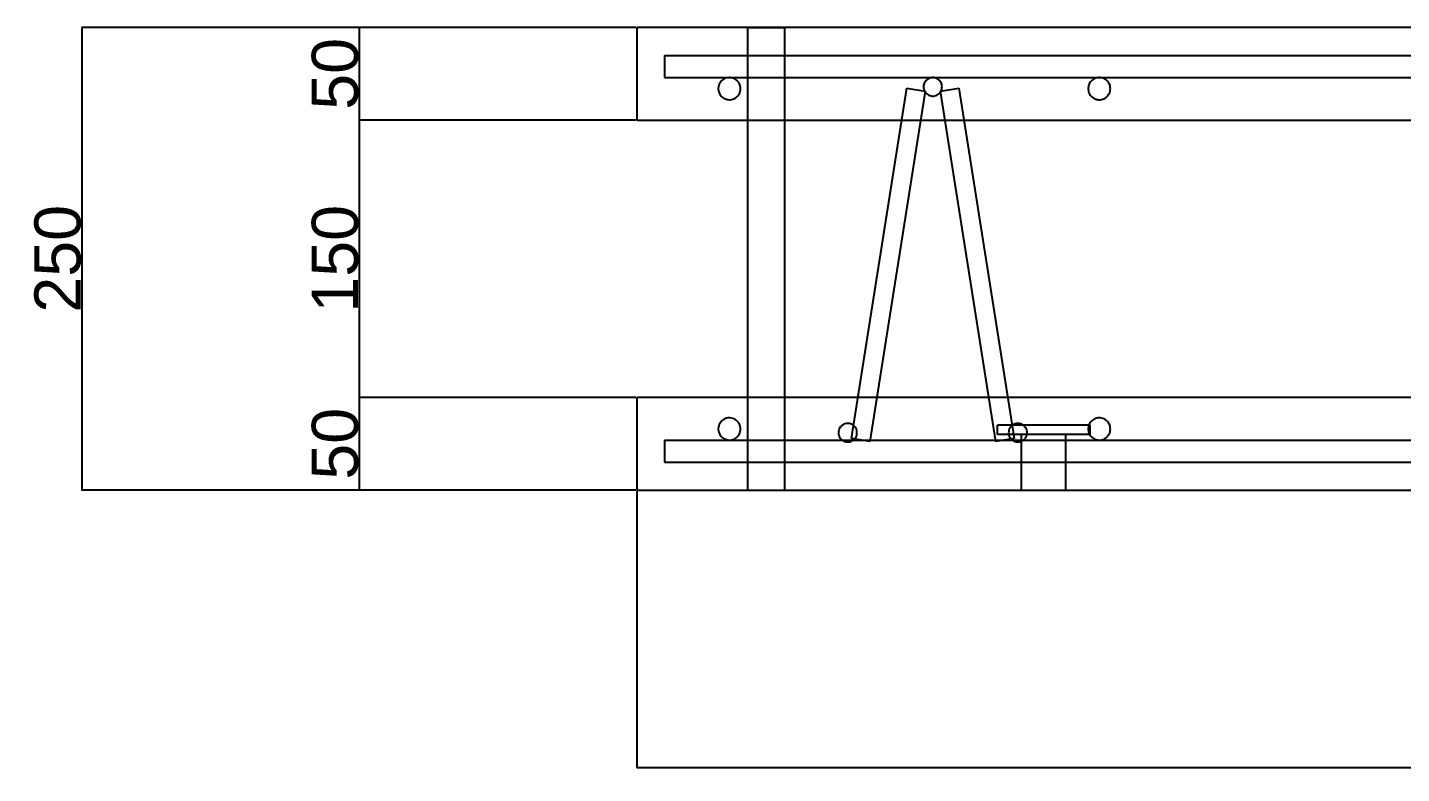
# Model space of a CAD drawing. Header units: millimetres. Extents: x -330 to 11537, y 636 to 5130.
# Drawn here: x -330 to 413, y 847 to 1250 of the extents above; entities that cross this region are included whole.
import ezdxf

# ---------------------------------------------------------------- set-up
doc = ezdxf.new("R2010")
doc.units = ezdxf.units.MM
doc.layers.add('form_top_view_dimension', color=1, linetype='Continuous')
doc.layers.add('form_top_view_profile', color=7, linetype='Continuous')
doc.styles.get("Standard").update_dxf_attribs({"font": 'arial.ttf'})
doc.dimstyles.new('DS_1', dxfattribs={"dimtxt": 25, "dimasz": 0.15, "dimexe": 0.25, "dimexo": 0.625, "dimtad": 1, "dimtxsty": 'Standard', "dimblk": 'OBLIQUE', "dimcen": 2.5, "dimclrd": 256, "dimclre": 256, "dimclrt": 256, "dimazin": 3, "dimtfac": 1, "dimtmove": 1, "dimatfit": 3, "dimlwd": -1, "dimlwe": -1})

# ---------------------------------------------------------------- blocks, each defined once
blk = doc.blocks.new('form_top_view_block')
at = {"layer": 'form_top_view_profile'}
for p, q in [((1950, 250), (0, 250)), ((0, 250), (0, 200)), ((60, 250), (60.06, 250)), ((60, 0), (60, 250)), ((60.06, 250), (60.25, 250)), ((60.25, 250), (60.56, 250)), ((60.56, 250), (60.99, 250)), ((60.99, 250), (61.53, 250)), ((61.53, 250), (62.18, 250)), ((62.18, 250), (62.93, 250)), ((62.93, 250), (63.77, 250)), ((63.77, 250), (64.68, 250)), ((64.68, 250), (65.66, 250)), ((65.66, 250), (66.7, 250)), ((66.7, 250), (67.77, 250)), ((67.77, 250), (68.88, 250)), ((68.88, 250), (70, 250)), ((70, 250), (71.12, 250)), ((71.12, 250), (72.23, 250)), ((72.23, 250), (73.3, 250)), ((73.3, 250), (74.34, 250)), ((74.34, 250), (75.32, 250)), ((75.32, 250), (76.23, 250)), ((76.23, 250), (77.07, 250)), ((77.07, 250), (77.82, 250)), ((77.82, 250), (78.47, 250)), ((78.47, 250), (79.01, 250)), ((79.01, 250), (79.44, 250)), ((79.44, 250), (79.75, 250)), ((79.75, 250), (79.94, 250)), ((79.94, 250), (80, 250)), ((80, 0), (80, 250)), ((15, 235), (15, 234.96)), ((15, 235), (1935, 235)), ((15, 234.96), (15, 234.85)), ((15, 234.85), (15, 234.66)), ((15, 234.66), (15, 234.41)), ((15, 234.41), (15, 234.08)), ((15, 234.08), (15, 233.69)), ((15, 233.69), (15, 233.24)), ((15, 233.24), (15, 232.74)), ((15, 232.74), (15, 232.19)), ((15, 232.19), (15, 231.6)), ((15, 231.6), (15, 230.98)), ((15, 230.98), (15, 230.34)), ((15, 230.34), (15, 229.67)), ((15, 229.67), (15, 229)), ((15, 229), (15, 228.33)), ((15, 228.33), (15, 227.66)), ((15, 227.66), (15, 227.02)), ((15, 227.02), (15, 226.4)), ((15, 226.4), (15, 225.81)), ((15, 225.81), (15, 225.26)), ((15, 225.26), (15, 224.76)), ((15, 224.76), (15, 224.31)), ((15, 224.31), (15, 223.92)), ((15, 223.92), (15, 223.59)), ((15, 223.59), (15, 223.34)), ((15, 223.34), (15, 223.15)), ((15, 223.15), (15, 223.04)), ((15, 223.04), (15, 223)), ((15, 223), (1935, 223)), ((49.15, 222.94), (48.47, 222.8)), ((49.83, 223), (49.15, 222.94)), ((50.51, 222.98), (49.83, 223)), ((51.19, 222.88), (50.51, 222.98)), ((159.06, 222.91), (158.45, 222.76)), ((159.69, 222.99), (159.06, 222.91)), ((160.31, 222.99), (159.69, 222.99)), ((160.94, 222.91), (160.31, 222.99)), ((161.55, 222.76), (160.94, 222.91)), ((249.15, 222.94), (248.47, 222.8)), ((249.83, 223), (249.15, 222.94)), ((250.51, 222.98), (249.83, 223)), ((251.19, 222.88), (250.51, 222.98)), ((44.09, 218.02), (44.01, 217.34)), ((44.01, 217.34), (44.01, 216.66)), ((44.01, 216.66), (44.09, 215.98)), ((44.24, 218.69), (44.09, 218.02)), ((44.09, 215.98), (44.24, 215.31)), ((44.47, 219.34), (44.24, 218.69)), ((44.78, 219.95), (44.47, 219.34)), ((45.15, 220.53), (44.78, 219.95)), ((45.58, 221.06), (45.15, 220.53)), ((46.07, 221.53), (45.58, 221.06)), ((46.61, 221.95), (46.07, 221.53)), ((47.2, 222.31), (46.61, 221.95)), ((47.82, 222.59), (47.2, 222.31)), ((48.47, 222.8), (47.82, 222.59)), ((51.85, 222.71), (51.19, 222.88)), ((52.49, 222.46), (51.85, 222.71)), ((53.1, 222.14), (52.49, 222.46)), ((53.66, 221.75), (53.1, 222.14)), ((54.18, 221.3), (53.66, 221.75)), ((54.64, 220.8), (54.18, 221.3)), ((55.05, 220.24), (54.64, 220.8)), ((55.38, 219.65), (55.05, 220.24)), ((55.65, 219.02), (55.38, 219.65)), ((55.84, 218.36), (55.65, 219.02)), ((55.65, 214.98), (55.84, 215.64)), ((55.96, 217.68), (55.84, 218.36)), ((55.84, 215.64), (55.96, 216.32)), ((56, 217), (55.96, 217.68)), ((55.96, 216.32), (56, 217)), ((116.06, 27.78), (146.02, 217.22)), ((155.9, 215.66), (125.94, 26.22)), ((146.02, 217.22), (155.9, 215.66)), ((155.04, 218.63), (155, 218)), ((155, 218), (155.04, 217.37)), ((155.16, 219.24), (155.04, 218.63)), ((155.04, 217.37), (155.16, 216.76)), ((155.35, 219.84), (155.16, 219.24)), ((155.16, 216.76), (155.35, 216.16)), ((155.62, 220.41), (155.35, 219.84)), ((155.35, 216.16), (155.62, 215.59)), ((155.95, 220.94), (155.62, 220.41)), ((155.62, 215.59), (155.95, 215.06)), ((156.36, 221.42), (155.95, 220.94)), ((156.81, 221.85), (156.36, 221.42)), ((157.32, 222.22), (156.81, 221.85)), ((157.87, 222.52), (157.32, 222.22)), ((158.45, 222.76), (157.87, 222.52)), ((162.13, 222.52), (161.55, 222.76)), ((162.68, 222.22), (162.13, 222.52)), ((163.19, 221.85), (162.68, 222.22)), ((163.64, 221.42), (163.19, 221.85)), ((164.05, 220.94), (163.64, 221.42)), ((164.38, 220.41), (164.05, 220.94)), ((164.05, 215.06), (164.38, 215.59)), ((164.1, 215.66), (173.98, 217.22)), ((194.06, 26.22), (164.1, 215.66)), ((164.65, 219.84), (164.38, 220.41)), ((164.38, 215.59), (164.65, 216.16)), ((164.84, 219.24), (164.65, 219.84)), ((164.65, 216.16), (164.84, 216.76)), ((164.96, 218.63), (164.84, 219.24)), ((164.84, 216.76), (164.96, 217.37)), ((165, 218), (164.96, 218.63)), ((164.96, 217.37), (165, 218)), ((173.98, 217.22), (203.94, 27.78)), ((244.09, 218.02), (244.01, 217.34)), ((244.01, 217.34), (244.01, 216.66)), ((244.01, 216.66), (244.09, 215.98)), ((244.24, 218.69), (244.09, 218.02)), ((244.09, 215.98), (244.24, 215.31)), ((244.47, 219.34), (244.24, 218.69)), ((244.78, 219.95), (244.47, 219.34)), ((245.15, 220.53), (244.78, 219.95)), ((245.58, 221.06), (245.15, 220.53)), ((246.07, 221.53), (245.58, 221.06)), ((246.61, 221.95), (246.07, 221.53)), ((247.2, 222.31), (246.61, 221.95)), ((247.82, 222.59), (247.2, 222.31)), ((248.47, 222.8), (247.82, 222.59)), ((251.85, 222.71), (251.19, 222.88)), ((252.49, 222.46), (251.85, 222.71)), ((253.1, 222.14), (252.49, 222.46)), ((253.66, 221.75), (253.1, 222.14)), ((254.18, 221.3), (253.66, 221.75)), ((254.64, 220.8), (254.18, 221.3)), ((255.05, 220.24), (254.64, 220.8)), ((255.38, 219.65), (255.05, 220.24)), ((255.65, 219.02), (255.38, 219.65)), ((255.84, 218.36), (255.65, 219.02)), ((255.65, 214.98), (255.84, 215.64)), ((255.96, 217.68), (255.84, 218.36)), ((255.84, 215.64), (255.96, 216.32)), ((256, 217), (255.96, 217.68)), ((255.96, 216.32), (256, 217)), ((44.24, 215.31), (44.47, 214.66)), ((44.47, 214.66), (44.78, 214.05)), ((44.78, 214.05), (45.15, 213.47)), ((45.15, 213.47), (45.58, 212.94)), ((45.58, 212.94), (46.07, 212.47)), ((46.07, 212.47), (46.61, 212.05)), ((46.61, 212.05), (47.2, 211.69)), ((47.2, 211.69), (47.82, 211.41)), ((47.82, 211.41), (48.47, 211.2)), ((48.47, 211.2), (49.15, 211.06)), ((49.15, 211.06), (49.83, 211)), ((49.83, 211), (50.51, 211.02)), ((50.51, 211.02), (51.19, 211.12)), ((51.19, 211.12), (51.85, 211.29)), ((51.85, 211.29), (52.49, 211.54)), ((52.49, 211.54), (53.1, 211.86)), ((53.1, 211.86), (53.66, 212.25)), ((53.66, 212.25), (54.18, 212.7)), ((54.18, 212.7), (54.64, 213.2)), ((54.64, 213.2), (55.05, 213.76)), ((55.05, 213.76), (55.38, 214.35)), ((55.38, 214.35), (55.65, 214.98)), ((155.95, 215.06), (156.36, 214.58)), ((156.36, 214.58), (156.81, 214.15)), ((156.81, 214.15), (157.32, 213.78)), ((157.32, 213.78), (157.87, 213.48)), ((157.87, 213.48), (158.45, 213.24)), ((158.45, 213.24), (159.06, 213.09)), ((159.06, 213.09), (159.69, 213.01)), ((159.69, 213.01), (160.31, 213.01)), ((160.31, 213.01), (160.94, 213.09)), ((160.94, 213.09), (161.55, 213.24)), ((161.55, 213.24), (162.13, 213.48)), ((162.13, 213.48), (162.68, 213.78)), ((162.68, 213.78), (163.19, 214.15)), ((163.19, 214.15), (163.64, 214.58)), ((163.64, 214.58), (164.05, 215.06)), ((244.24, 215.31), (244.47, 214.66)), ((244.47, 214.66), (244.78, 214.05)), ((244.78, 214.05), (245.15, 213.47)), ((245.15, 213.47), (245.58, 212.94)), ((245.58, 212.94), (246.07, 212.47)), ((246.07, 212.47), (246.61, 212.05)), ((246.61, 212.05), (247.2, 211.69)), ((247.2, 211.69), (247.82, 211.41)), ((247.82, 211.41), (248.47, 211.2)), ((248.47, 211.2), (249.15, 211.06)), ((249.15, 211.06), (249.83, 211)), ((249.83, 211), (250.51, 211.02)), ((250.51, 211.02), (251.19, 211.12)), ((251.19, 211.12), (251.85, 211.29)), ((251.85, 211.29), (252.49, 211.54)), ((252.49, 211.54), (253.1, 211.86)), ((253.1, 211.86), (253.66, 212.25)), ((253.66, 212.25), (254.18, 212.7)), ((254.18, 212.7), (254.64, 213.2)), ((254.64, 213.2), (255.05, 213.76)), ((255.05, 213.76), (255.38, 214.35)), ((255.38, 214.35), (255.65, 214.98)), ((0, 200), (1950, 200)), ((1950, 50), (0, 50)), ((0, 50), (0, 0)), ((46.07, 37.53), (45.58, 37.06)), ((46.61, 37.95), (46.07, 37.53)), ((47.2, 38.31), (46.61, 37.95)), ((47.82, 38.59), (47.2, 38.31)), ((48.47, 38.8), (47.82, 38.59)), ((49.15, 38.94), (48.47, 38.8)), ((49.83, 39), (49.15, 38.94)), ((50.51, 38.98), (49.83, 39)), ((51.19, 38.88), (50.51, 38.98)), ((51.85, 38.71), (51.19, 38.88)), ((52.49, 38.46), (51.85, 38.71)), ((53.1, 38.14), (52.49, 38.46)), ((53.66, 37.75), (53.1, 38.14)), ((54.18, 37.3), (53.66, 37.75)), ((54.64, 36.8), (54.18, 37.3)), ((246.07, 37.53), (245.58, 37.06)), ((246.61, 37.95), (246.07, 37.53)), ((247.2, 38.31), (246.61, 37.95)), ((247.82, 38.59), (247.2, 38.31)), ((248.47, 38.8), (247.82, 38.59)), ((249.15, 38.94), (248.47, 38.8)), ((249.83, 39), (249.15, 38.94)), ((250.51, 38.98), (249.83, 39)), ((251.19, 38.88), (250.51, 38.98)), ((251.85, 38.71), (251.19, 38.88)), ((252.49, 38.46), (251.85, 38.71)), ((253.1, 38.14), (252.49, 38.46)), ((253.66, 37.75), (253.1, 38.14)), ((254.18, 37.3), (253.66, 37.75)), ((254.64, 36.8), (254.18, 37.3)), ((44.09, 34.02), (44.01, 33.34)), ((44.01, 33.34), (44.01, 32.66)), ((44.01, 32.66), (44.09, 31.98)), ((44.24, 34.69), (44.09, 34.02)), ((44.09, 31.98), (44.24, 31.31)), ((44.47, 35.34), (44.24, 34.69)), ((44.24, 31.31), (44.47, 30.66)), ((44.78, 35.95), (44.47, 35.34)), ((44.47, 30.66), (44.78, 30.05)), ((45.15, 36.53), (44.78, 35.95)), ((44.78, 30.05), (45.15, 29.47)), ((45.58, 37.06), (45.15, 36.53)), ((55.05, 36.24), (54.64, 36.8)), ((54.64, 29.2), (55.05, 29.76)), ((55.38, 35.65), (55.05, 36.24)), ((55.05, 29.76), (55.38, 30.35)), ((55.65, 35.02), (55.38, 35.65)), ((55.38, 30.35), (55.65, 30.98)), ((55.84, 34.36), (55.65, 35.02)), ((55.65, 30.98), (55.84, 31.64)), ((55.96, 33.68), (55.84, 34.36)), ((55.84, 31.64), (55.96, 32.32)), ((56, 33), (55.96, 33.68)), ((55.96, 32.32), (56, 33)), ((109.04, 31.63), (109, 31)), ((109, 31), (109.04, 30.37)), ((109.16, 32.24), (109.04, 31.63)), ((109.04, 30.37), (109.16, 29.76)), ((109.35, 32.84), (109.16, 32.24)), ((109.16, 29.76), (109.35, 29.16)), ((109.62, 33.41), (109.35, 32.84)), ((109.95, 33.94), (109.62, 33.41)), ((110.36, 34.42), (109.95, 33.94)), ((110.81, 34.85), (110.36, 34.42)), ((111.32, 35.22), (110.81, 34.85)), ((111.87, 35.52), (111.32, 35.22)), ((112.45, 35.76), (111.87, 35.52)), ((113.06, 35.91), (112.45, 35.76)), ((113.69, 35.99), (113.06, 35.91)), ((114.31, 35.99), (113.69, 35.99)), ((114.94, 35.91), (114.31, 35.99)), ((115.55, 35.76), (114.94, 35.91)), ((116.13, 35.52), (115.55, 35.76)), ((116.68, 35.22), (116.13, 35.52)), ((117.19, 34.85), (116.68, 35.22)), ((117.64, 34.42), (117.19, 34.85)), ((118.05, 33.94), (117.64, 34.42)), ((118.38, 33.41), (118.05, 33.94)), ((118.65, 32.84), (118.38, 33.41)), ((118.84, 32.24), (118.65, 32.84)), ((118.65, 29.16), (118.84, 29.76)), ((118.96, 31.63), (118.84, 32.24)), ((118.84, 29.76), (118.96, 30.37)), ((119, 31), (118.96, 31.63)), ((118.96, 30.37), (119, 31)), ((195, 30), (195, 35)), ((245, 35), (195, 35)), ((245, 30), (195, 30)), ((201.04, 31.63), (201, 31)), ((201, 31), (201.04, 30.37)), ((201.16, 32.24), (201.04, 31.63)), ((201.04, 30.37), (201.16, 29.76)), ((201.35, 32.84), (201.16, 32.24)), ((201.16, 29.76), (201.35, 29.16)), ((201.62, 33.41), (201.35, 32.84)), ((201.95, 33.94), (201.62, 33.41)), ((202.36, 34.42), (201.95, 33.94)), ((202.81, 34.85), (202.36, 34.42)), ((203.32, 35.22), (202.81, 34.85)), ((203.87, 35.52), (203.32, 35.22)), ((204.45, 35.76), (203.87, 35.52)), ((205.06, 35.91), (204.45, 35.76)), ((205.69, 35.99), (205.06, 35.91)), ((206.31, 35.99), (205.69, 35.99)), ((206.94, 35.91), (206.31, 35.99)), ((207.55, 35.76), (206.94, 35.91)), ((208.13, 35.52), (207.55, 35.76)), ((208, 0), (208, 30)), ((208.68, 35.22), (208.13, 35.52)), ((209.19, 34.85), (208.68, 35.22)), ((209.64, 34.42), (209.19, 34.85)), ((210.05, 33.94), (209.64, 34.42)), ((210.38, 33.41), (210.05, 33.94)), ((210.65, 32.84), (210.38, 33.41)), ((210.84, 32.24), (210.65, 32.84)), ((210.65, 29.16), (210.84, 29.76)), ((210.96, 31.63), (210.84, 32.24)), ((210.84, 29.76), (210.96, 30.37)), ((211, 31), (210.96, 31.63)), ((210.96, 30.37), (211, 31)), ((232, 0), (232, 30)), ((244.09, 34.02), (244.01, 33.34)), ((244.01, 33.34), (244.01, 32.66)), ((244.01, 32.66), (244.09, 31.98)), ((244.24, 34.69), (244.09, 34.02)), ((244.09, 31.98), (244.24, 31.31)), ((244.47, 35.34), (244.24, 34.69)), ((244.24, 31.31), (244.47, 30.66)), ((244.78, 35.95), (244.47, 35.34)), ((244.47, 30.66), (244.78, 30.05)), ((245.15, 36.53), (244.78, 35.95)), ((244.78, 30.05), (245.15, 29.47)), ((245, 30), (245, 35)), ((245.58, 37.06), (245.15, 36.53)), ((255.05, 36.24), (254.64, 36.8)), ((254.64, 29.2), (255.05, 29.76)), ((255.38, 35.65), (255.05, 36.24)), ((255.05, 29.76), (255.38, 30.35)), ((255.65, 35.02), (255.38, 35.65)), ((255.38, 30.35), (255.65, 30.98)), ((255.84, 34.36), (255.65, 35.02)), ((255.65, 30.98), (255.84, 31.64)), ((255.96, 33.68), (255.84, 34.36)), ((255.84, 31.64), (255.96, 32.32)), ((256, 33), (255.96, 33.68)), ((255.96, 32.32), (256, 33)), ((15, 27), (15, 26.96)), ((15, 27), (1935, 27)), ((15, 26.96), (15, 26.85)), ((15, 26.85), (15, 26.66)), ((15, 26.66), (15, 26.41)), ((15, 26.41), (15, 26.08)), ((15, 26.08), (15, 25.69)), ((15, 25.69), (15, 25.24)), ((15, 25.24), (15, 24.74)), ((15, 24.74), (15, 24.19)), ((15, 24.19), (15, 23.6)), ((15, 23.6), (15, 22.98)), ((15, 22.98), (15, 22.34)), ((15, 22.34), (15, 21.67)), ((45.15, 29.47), (45.58, 28.94)), ((45.58, 28.94), (46.07, 28.47)), ((46.07, 28.47), (46.61, 28.05)), ((46.61, 28.05), (47.2, 27.69)), ((47.2, 27.69), (47.82, 27.41)), ((47.82, 27.41), (48.47, 27.2)), ((48.47, 27.2), (49.15, 27.06)), ((49.15, 27.06), (49.83, 27)), ((49.83, 27), (50.51, 27.02)), ((50.51, 27.02), (51.19, 27.12)), ((51.19, 27.12), (51.85, 27.29)), ((51.85, 27.29), (52.49, 27.54)), ((52.49, 27.54), (53.1, 27.86)), ((53.1, 27.86), (53.66, 28.25)), ((53.66, 28.25), (54.18, 28.7)), ((54.18, 28.7), (54.64, 29.2)), ((109.35, 29.16), (109.62, 28.59)), ((109.62, 28.59), (109.95, 28.06)), ((109.95, 28.06), (110.36, 27.58)), ((110.36, 27.58), (110.81, 27.15)), ((110.81, 27.15), (111.32, 26.78)), ((111.32, 26.78), (111.87, 26.48)), ((111.87, 26.48), (112.45, 26.24)), ((112.45, 26.24), (113.06, 26.09)), ((113.06, 26.09), (113.69, 26.01)), ((113.69, 26.01), (114.31, 26.01)), ((114.31, 26.01), (114.94, 26.09)), ((114.94, 26.09), (115.55, 26.24)), ((115.55, 26.24), (116.13, 26.48)), ((125.94, 26.22), (116.06, 27.78)), ((116.13, 26.48), (116.68, 26.78)), ((116.68, 26.78), (117.19, 27.15)), ((117.19, 27.15), (117.64, 27.58)), ((117.64, 27.58), (118.05, 28.06)), ((118.05, 28.06), (118.38, 28.59)), ((118.38, 28.59), (118.65, 29.16)), ((203.94, 27.78), (194.06, 26.22)), ((201.35, 29.16), (201.62, 28.59)), ((201.62, 28.59), (201.95, 28.06)), ((201.95, 28.06), (202.36, 27.58)), ((202.36, 27.58), (202.81, 27.15)), ((202.81, 27.15), (203.32, 26.78)), ((203.32, 26.78), (203.87, 26.48)), ((203.87, 26.48), (204.45, 26.24)), ((204.45, 26.24), (205.06, 26.09)), ((205.06, 26.09), (205.69, 26.01)), ((205.69, 26.01), (206.31, 26.01)), ((206.31, 26.01), (206.94, 26.09)), ((206.94, 26.09), (207.55, 26.24)), ((207.55, 26.24), (208.13, 26.48)), ((208.13, 26.48), (208.68, 26.78)), ((208.68, 26.78), (209.19, 27.15)), ((209.19, 27.15), (209.64, 27.58)), ((209.64, 27.58), (210.05, 28.06)), ((210.05, 28.06), (210.38, 28.59)), ((210.38, 28.59), (210.65, 29.16)), ((245.15, 29.47), (245.58, 28.94)), ((245.58, 28.94), (246.07, 28.47)), ((246.07, 28.47), (246.61, 28.05)), ((246.61, 28.05), (247.2, 27.69)), ((247.2, 27.69), (247.82, 27.41)), ((247.82, 27.41), (248.47, 27.2)), ((248.47, 27.2), (249.15, 27.06)), ((249.15, 27.06), (249.83, 27)), ((249.83, 27), (250.51, 27.02)), ((250.51, 27.02), (251.19, 27.12)), ((251.19, 27.12), (251.85, 27.29)), ((251.85, 27.29), (252.49, 27.54)), ((252.49, 27.54), (253.1, 27.86)), ((253.1, 27.86), (253.66, 28.25)), ((253.66, 28.25), (254.18, 28.7)), ((254.18, 28.7), (254.64, 29.2)), ((15, 21.67), (15, 21)), ((15, 21), (15, 20.33)), ((15, 20.33), (15, 19.66)), ((15, 19.66), (15, 19.02)), ((15, 19.02), (15, 18.4)), ((15, 18.4), (15, 17.81)), ((15, 17.81), (15, 17.26)), ((15, 17.26), (15, 16.76)), ((15, 16.76), (15, 16.31)), ((15, 16.31), (15, 15.92)), ((15, 15.92), (15, 15.59)), ((15, 15.59), (15, 15.34)), ((15, 15.34), (15, 15.15)), ((15, 15.15), (15, 15.04)), ((15, 15.04), (15, 15)), ((15, 15), (1935, 15)), ((0, 0), (1950, 0)), ((60, 0), (60.06, 0)), ((60.06, 0), (60.25, 0)), ((60.25, 0), (60.56, 0)), ((60.56, 0), (60.99, 0)), ((60.99, 0), (61.53, 0)), ((61.53, 0), (62.18, 0)), ((62.18, 0), (62.93, 0)), ((62.93, 0), (63.77, 0)), ((63.77, 0), (64.68, 0)), ((64.68, 0), (65.66, 0)), ((65.66, 0), (66.7, 0)), ((66.7, 0), (67.77, 0)), ((67.77, 0), (68.88, 0)), ((68.88, 0), (70, 0)), ((70, 0), (71.12, 0)), ((71.12, 0), (72.23, 0)), ((72.23, 0), (73.3, 0)), ((73.3, 0), (74.34, 0)), ((74.34, 0), (75.32, 0)), ((75.32, 0), (76.23, 0)), ((76.23, 0), (77.07, 0)), ((77.07, 0), (77.82, 0)), ((77.82, 0), (78.47, 0)), ((78.47, 0), (79.01, 0)), ((79.01, 0), (79.44, 0)), ((79.44, 0), (79.75, 0)), ((79.75, 0), (79.94, 0)), ((79.94, 0), (80, 0)), ((208, 0), (208.08, 0)), ((208.08, 0), (208.3, 0)), ((208.3, 0), (208.67, 0)), ((208.67, 0), (209.19, 0)), ((209.19, 0), (209.84, 0)), ((209.84, 0), (210.62, 0)), ((210.62, 0), (211.51, 0)), ((211.51, 0), (212.52, 0)), ((212.52, 0), (213.62, 0)), ((213.62, 0), (214.79, 0)), ((214.79, 0), (216.04, 0)), ((216.04, 0), (217.33, 0)), ((217.33, 0), (218.66, 0)), ((218.66, 0), (220, 0)), ((220, 0), (221.34, 0)), ((221.34, 0), (222.67, 0)), ((222.67, 0), (223.96, 0)), ((223.96, 0), (225.21, 0)), ((225.21, 0), (226.38, 0)), ((226.38, 0), (227.48, 0)), ((227.48, 0), (228.49, 0)), ((228.49, 0), (229.38, 0)), ((229.38, 0), (230.16, 0)), ((230.16, 0), (230.81, 0)), ((230.81, 0), (231.33, 0)), ((231.33, 0), (231.7, 0)), ((231.7, 0), (231.92, 0)), ((231.92, 0), (232, 0))]:
    blk.add_line(p, q, dxfattribs=at)
blk = doc.blocks.new('_Oblique')
at = {"color": 0, "linetype": 'ByBlock', "lineweight": -2}
blk.add_line((-0.5, -0.5), (0.5, 0.5), dxfattribs=at)
blk = doc.blocks.new('form_top_view_dimension_block')
at = {"layer": 'form_top_view_dimension'}
for base, p1, p2 in [((-300, 0), (0, 0), (0, 250)), ((-150, 200), (0, 200), (0, 250)), ((-150, 50), (0, 50), (0, 200)), ((-150, 0), (0, 0), (0, 50))]:
    blk.add_linear_dim(base=base, p1=p1, p2=p2, angle=90, dimstyle='DS_1', dxfattribs=at).render()
blk.add_linear_dim(base=(0, -150), p1=(0, 0), p2=(1950, 0), dimstyle='DS_1', dxfattribs=at).render()

msp = doc.modelspace()

# ---------------------------------------------------------------- block references
for name in ['form_top_view_dimension_block', 'form_top_view_block']:
    msp.add_blockref(name, (0, 1000))

doc.saveas('drawing.dxf')
